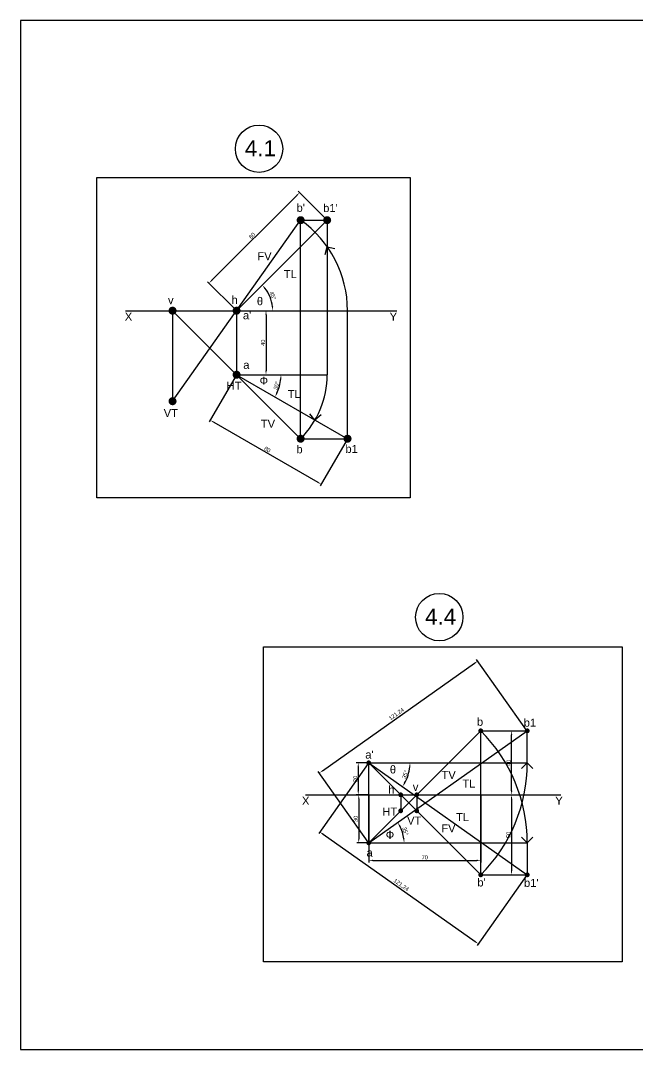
# Model space of a CAD drawing. Header units: millimetres. Extents: x 0 to 1082, y 0 to 643.
# Drawn here: x 0 to 385, y 0 to 643 of the extents above; entities that cross this region are included whole.
import ezdxf

# ---------------------------------------------------------------- set-up
doc = ezdxf.new("R2010")
doc.units = ezdxf.units.MM
doc.styles.get("Standard").update_dxf_attribs({"font": 'arial.ttf'})
doc.dimstyles.new('ISO-25', dxfattribs={"dimtxt": 2.5, "dimasz": 2.5, "dimexe": 1.25, "dimexo": 0.625, "dimtad": 1, "dimtxsty": 'Standard', "dimcen": 2.5, "dimclrd": 3, "dimclre": 3, "dimclrt": 3, "dimadec": 0, "dimazin": 0, "dimtfac": 1, "dimtmove": 0, "dimatfit": 3, "dimfxl": 1, "dimtfillclr": 3, "dimarcsym": 0})

# ---------------------------------------------------------------- blocks, each defined once
blk = doc.blocks.new('*D2')
at = {"color": 3, "lineweight": -2, "transparency": 16777216}
for p, q in [((119.45, 480.61), (172.48, 533.64)), ((191.03, 518.63), (173.37, 536.29)), ((134.46, 462.06), (116.8, 479.72))]:
    blk.add_line(p, q, dxfattribs=at)
at = {"color": 3, "transparency": 16777216}
for points in [[(172.19, 533.93), (172.78, 533.34), (174.25, 535.41)], [(119.15, 480.9), (119.74, 480.31), (117.68, 478.84)]]:
    blk.add_solid(points, dxfattribs=at)
at = {"layer": 'Defpoints', "color": 0, "transparency": 16777216}
for p in [(174.25, 535.41), (191.47, 518.19), (134.9, 461.62)]:
    blk.add_point(p, dxfattribs=at)
at = {"color": 3, "transparency": 16777216, "insert": (144.62, 508.47), "char_height": 2.5, "attachment_point": 5, "rotation": 45}
blk.add_mtext('80', dxfattribs=at)
blk = doc.blocks.new('*D3')
at = {"color": 3, "lineweight": -2, "transparency": 16777216}
for p, q in [((134.59, 421.08), (117.86, 392.11)), ((120.65, 391.94), (185.6, 354.44)), ((203.87, 381.08), (187.14, 352.11))]:
    blk.add_line(p, q, dxfattribs=at)
at = {"color": 3, "transparency": 16777216}
for points in [[(120.86, 392.3), (120.44, 391.58), (118.48, 393.19)], [(185.81, 354.8), (185.39, 354.08), (187.77, 353.19)]]:
    blk.add_solid(points, dxfattribs=at)
at = {"layer": 'Defpoints', "color": 0, "transparency": 16777216}
for p in [(134.9, 421.62), (204.18, 381.62), (187.77, 353.19)]:
    blk.add_point(p, dxfattribs=at)
at = {"color": 3, "transparency": 16777216, "insert": (154.08, 374.83), "char_height": 2.5, "attachment_point": 5, "rotation": 330}
blk.add_mtext('80', dxfattribs=at)
blk = doc.blocks.new('*D4')
at = {"color": 3, "lineweight": -2, "transparency": 16777216}
for p, q in [((135.52, 461.62), (154.52, 461.62)), ((153.27, 459.12), (153.27, 424.12)), ((135.52, 421.62), (154.52, 421.62))]:
    blk.add_line(p, q, dxfattribs=at)
at = {"color": 3, "transparency": 16777216}
for points in [[(152.85, 459.12), (153.68, 459.12), (153.27, 461.62)], [(152.85, 424.12), (153.68, 424.12), (153.27, 421.62)]]:
    blk.add_solid(points, dxfattribs=at)
at = {"layer": 'Defpoints', "color": 0, "transparency": 16777216}
for p in [(134.9, 461.62), (134.9, 421.62), (153.27, 421.62)]:
    blk.add_point(p, dxfattribs=at)
at = {"color": 3, "transparency": 16777216, "insert": (151.37, 441.62), "char_height": 2.5, "attachment_point": 5, "rotation": 90}
blk.add_mtext('40', dxfattribs=at)
blk = doc.blocks.new('*D6')
at = {"color": 3, "lineweight": -2, "transparency": 16777216}
blk.add_arc((134.9, 421.62), 27.71, 335.17173, 354.82827, dxfattribs=at)
at = {"color": 3, "transparency": 16777216}
for points in [[(162.08, 419.14), (162.91, 419.1), (162.61, 421.62)], [(160.41, 409.79), (159.67, 410.18), (158.89, 407.77)]]:
    blk.add_solid(points, dxfattribs=at)
at = {"layer": 'Defpoints', "color": 0, "transparency": 16777216}
for p in [(134.9, 421.62), (134.9, 421.62), (191.47, 421.62), (160.93, 412.14), (204.18, 381.62)]:
    blk.add_point(p, dxfattribs=at)
at = {"color": 3, "transparency": 16777216, "insert": (159.82, 414.94), "char_height": 2.5, "attachment_point": 5, "rotation": 75}
blk.add_mtext('30°', dxfattribs=at)
blk = doc.blocks.new('*D24')
at = {"color": 3, "lineweight": -2, "transparency": 16777216}
for p, q in [((188.6, 174.17), (283.51, 241.28)), ((316.04, 199.6), (284.83, 243.74)), ((217.05, 129.6), (185.84, 173.74))]:
    blk.add_line(p, q, dxfattribs=at)
at = {"color": 3, "transparency": 16777216}
for points in [[(283.27, 241.62), (283.75, 240.94), (285.55, 242.72)], [(188.36, 174.51), (188.84, 173.83), (186.56, 172.72)]]:
    blk.add_solid(points, dxfattribs=at)
at = {"layer": 'Defpoints', "color": 0, "transparency": 16777216}
for p in [(285.55, 242.72), (316.4, 199.09), (217.41, 129.09)]:
    blk.add_point(p, dxfattribs=at)
at = {"color": 3, "transparency": 16777216, "insert": (234.83, 209.46), "char_height": 2.5, "attachment_point": 5, "rotation": 35.26439}
blk.add_mtext('121,24', dxfattribs=at)
blk = doc.blocks.new('*D25')
at = {"color": 3, "lineweight": -2, "transparency": 16777216}
for p, q in [((217.05, 178.58), (186.17, 134.92)), ((188.94, 134.5), (283.85, 67.38)), ((316.04, 108.58), (285.17, 64.92))]:
    blk.add_line(p, q, dxfattribs=at)
at = {"color": 3, "transparency": 16777216}
for points in [[(189.18, 134.84), (188.69, 134.16), (186.89, 135.94)], [(284.09, 67.72), (283.61, 67.04), (285.89, 65.94)]]:
    blk.add_solid(points, dxfattribs=at)
at = {"layer": 'Defpoints', "color": 0, "transparency": 16777216}
for p in [(217.41, 179.09), (316.4, 109.09), (285.89, 65.94)]:
    blk.add_point(p, dxfattribs=at)
at = {"color": 3, "transparency": 16777216, "insert": (237.62, 102.68), "char_height": 2.5, "attachment_point": 5, "rotation": 324.73561}
blk.add_mtext('121,24', dxfattribs=at)
blk = doc.blocks.new('*D27')
at = {"color": 3, "lineweight": -2, "transparency": 16777216}
for p, q in [((216.78, 159.09), (209.95, 159.09)), ((211.2, 156.59), (211.2, 131.59)), ((216.78, 129.09), (209.95, 129.09))]:
    blk.add_line(p, q, dxfattribs=at)
at = {"color": 3, "transparency": 16777216}
for points in [[(210.78, 156.59), (211.62, 156.59), (211.2, 159.09)], [(210.78, 131.59), (211.62, 131.59), (211.2, 129.09)]]:
    blk.add_solid(points, dxfattribs=at)
at = {"layer": 'Defpoints', "color": 0, "transparency": 16777216}
for p in [(217.41, 159.09), (211.2, 129.09), (217.41, 129.09)]:
    blk.add_point(p, dxfattribs=at)
at = {"color": 3, "transparency": 16777216, "insert": (209.3, 144.09), "char_height": 2.5, "attachment_point": 5, "rotation": 90}
blk.add_mtext('30', dxfattribs=at)
blk = doc.blocks.new('*D28')
at = {"color": 3, "lineweight": -2, "transparency": 16777216}
for p, q in [((216.78, 179.09), (209.64, 179.09)), ((210.89, 176.59), (210.89, 161.59)), ((216.78, 159.09), (209.64, 159.09))]:
    blk.add_line(p, q, dxfattribs=at)
at = {"color": 3, "transparency": 16777216}
for points in [[(210.47, 176.59), (211.31, 176.59), (210.89, 179.09)], [(210.47, 161.59), (211.31, 161.59), (210.89, 159.09)]]:
    blk.add_solid(points, dxfattribs=at)
at = {"layer": 'Defpoints', "color": 0, "transparency": 16777216}
for p in [(217.41, 179.09), (210.89, 159.09), (217.41, 159.09)]:
    blk.add_point(p, dxfattribs=at)
at = {"color": 3, "transparency": 16777216, "insert": (208.99, 169.09), "char_height": 2.5, "attachment_point": 5, "rotation": 90}
blk.add_mtext('20', dxfattribs=at)
blk = doc.blocks.new('*D29')
at = {"color": 3, "lineweight": -2, "transparency": 16777216}
for p, q in [((288.03, 199.09), (307.92, 199.09)), ((306.67, 161.59), (306.67, 196.59)), ((288.03, 159.09), (307.92, 159.09))]:
    blk.add_line(p, q, dxfattribs=at)
at = {"color": 3, "transparency": 16777216}
for points in [[(306.26, 196.59), (307.09, 196.59), (306.67, 199.09)], [(306.26, 161.59), (307.09, 161.59), (306.67, 159.09)]]:
    blk.add_solid(points, dxfattribs=at)
at = {"layer": 'Defpoints', "color": 0, "transparency": 16777216}
for p in [(287.41, 199.09), (306.67, 199.09), (287.41, 159.09)]:
    blk.add_point(p, dxfattribs=at)
at = {"color": 3, "transparency": 16777216, "insert": (304.77, 179.09), "char_height": 2.5, "attachment_point": 5, "rotation": 90}
blk.add_mtext('40', dxfattribs=at)
blk = doc.blocks.new('*D30')
at = {"color": 3, "lineweight": -2, "transparency": 16777216}
for p, q in [((288.03, 159.09), (307.85, 159.09)), ((306.6, 156.59), (306.6, 111.59)), ((288.03, 109.09), (307.85, 109.09))]:
    blk.add_line(p, q, dxfattribs=at)
at = {"color": 3, "transparency": 16777216}
for points in [[(306.19, 156.59), (307.02, 156.59), (306.6, 159.09)], [(306.19, 111.59), (307.02, 111.59), (306.6, 109.09)]]:
    blk.add_solid(points, dxfattribs=at)
at = {"layer": 'Defpoints', "color": 0, "transparency": 16777216}
for p in [(287.41, 159.09), (287.41, 109.09), (306.6, 109.09)]:
    blk.add_point(p, dxfattribs=at)
at = {"color": 3, "transparency": 16777216, "insert": (304.7, 134.09), "char_height": 2.5, "attachment_point": 5, "rotation": 90}
blk.add_mtext('50', dxfattribs=at)
blk = doc.blocks.new('*D31')
at = {"color": 3, "lineweight": -2, "transparency": 16777216}
for p, q in [((217.41, 158.47), (217.41, 116.89)), ((287.41, 158.47), (287.41, 116.89)), ((219.91, 118.14), (284.91, 118.14))]:
    blk.add_line(p, q, dxfattribs=at)
at = {"color": 3, "transparency": 16777216}
for points in [[(219.91, 118.56), (219.91, 117.73), (217.41, 118.14)], [(284.91, 118.56), (284.91, 117.73), (287.41, 118.14)]]:
    blk.add_solid(points, dxfattribs=at)
at = {"layer": 'Defpoints', "color": 0, "transparency": 16777216}
for p in [(217.41, 159.09), (287.41, 159.09), (287.41, 118.14)]:
    blk.add_point(p, dxfattribs=at)
at = {"color": 3, "transparency": 16777216, "insert": (252.41, 120.04), "char_height": 2.5, "attachment_point": 5}
blk.add_mtext('70', dxfattribs=at)
blk = doc.blocks.new('*D32')
at = {"color": 3, "lineweight": -2, "transparency": 16777216}
blk.add_arc((217.41, 129.09), 22.08, 6.48982, 28.77457, dxfattribs=at)
at = {"color": 3, "transparency": 16777216}
for points in [[(236.41, 139.5), (237.12, 139.95), (235.44, 141.84)], [(239.77, 131.61), (238.94, 131.57), (239.49, 129.09)]]:
    blk.add_solid(points, dxfattribs=at)
at = {"layer": 'Defpoints', "color": 0, "transparency": 16777216}
for p in [(316.4, 199.09), (217.41, 129.09), (217.41, 129.09), (239.03, 133.59), (316.4, 129.09)]:
    blk.add_point(p, dxfattribs=at)
at = {"color": 3, "transparency": 16777216, "insert": (240.27, 136.36), "char_height": 2.5, "attachment_point": 5, "rotation": 287.63219}
blk.add_mtext('35°', dxfattribs=at)
blk = doc.blocks.new('*D33')
at = {"color": 3, "lineweight": -2, "transparency": 16777216}
blk.add_arc((217.41, 179.09), 25.78, 330.29432, 354.44129, dxfattribs=at)
at = {"color": 3, "transparency": 16777216}
for points in [[(242.65, 176.62), (243.48, 176.58), (243.19, 179.09)], [(240.15, 166.1), (239.45, 166.54), (238.46, 164.21)]]:
    blk.add_solid(points, dxfattribs=at)
at = {"layer": 'Defpoints', "color": 0, "transparency": 16777216}
for p in [(217.41, 179.09), (217.41, 179.09), (316.4, 179.09), (241.05, 168.81), (316.4, 109.09)]:
    blk.add_point(p, dxfattribs=at)
at = {"color": 3, "transparency": 16777216, "insert": (240.16, 171.86), "char_height": 2.5, "attachment_point": 5, "rotation": 72.36781}
blk.add_mtext('35°', dxfattribs=at)
blk = doc.blocks.new('*D47')
at = {"color": 3, "lineweight": -2, "transparency": 16777216}
blk.add_arc((134.9, 461.62), 22.6, 6.34219, 38.65781, dxfattribs=at)
at = {"color": 3, "transparency": 16777216}
for points in [[(152.23, 475.46), (152.86, 476.01), (150.88, 477.6)], [(157.77, 464.14), (156.94, 464.09), (157.5, 461.62)]]:
    blk.add_solid(points, dxfattribs=at)
at = {"layer": 'Defpoints', "color": 0, "transparency": 16777216}
for p in [(191.47, 518.19), (156.73, 467.47), (65.62, 461.62), (134.9, 461.62), (234.99, 461.62)]:
    blk.add_point(p, dxfattribs=at)
at = {"color": 3, "transparency": 16777216, "insert": (157.53, 470.99), "char_height": 2.5, "attachment_point": 5, "rotation": 292.5}
blk.add_mtext('45°', dxfattribs=at)

msp = doc.modelspace()

# ---------------------------------------------------------------- linework, layer by layer
at = {"color": 6}
for p, q in [((94.899, 405.05), (174.899, 518.187)), ((94.899, 461.619), (174.899, 381.619)), ((217.409, 129.095), (287.409, 199.095)), ((217.409, 179.095), (287.409, 109.095))]:
    msp.add_line(p, q, dxfattribs=at)
at = {"color": 2}
for p, q in [((134.899, 461.619), (191.468, 518.187)), ((134.899, 421.619), (204.182, 381.619)), ((217.409, 129.095), (316.404, 199.095)), ((217.409, 179.095), (316.404, 109.095))]:
    msp.add_line(p, q, dxfattribs=at)
for p, q in [((174.899, 518.187), (191.468, 518.187)), ((191.468, 518.187), (191.468, 421.619)), ((190.248, 496.77), (191.468, 501.619)), ((191.468, 501.619), (196.317, 500.399)), ((204.182, 381.619), (204.182, 461.619)), ((134.899, 421.619), (191.468, 421.619)), ((183.866, 393.316), (180.737, 397.215)), ((187.766, 396.446), (183.866, 393.316)), ((174.899, 381.619), (204.182, 381.619)), ((287.409, 199.095), (316.404, 199.095)), ((316.404, 179.095), (316.404, 199.095)), ((217.409, 179.095), (316.404, 179.095)), ((312.869, 175.559), (316.404, 179.095)), ((316.404, 179.095), (319.94, 175.559)), ((217.409, 129.095), (316.404, 129.095)), ((316.404, 129.095), (312.869, 132.63)), ((319.94, 132.63), (316.404, 129.095)), ((316.404, 129.095), (316.404, 109.095)), ((287.409, 109.095), (316.404, 109.095))]:
    msp.add_line(p, q)
at = {"color": 4}
for p, q in [((174.899, 381.619), (174.899, 518.187)), ((94.899, 461.619), (94.899, 405.05)), ((134.899, 461.619), (134.899, 421.619)), ((287.409, 109.095), (287.409, 199.095)), ((217.409, 129.095), (217.409, 179.095)), ((237.409, 159.095), (237.409, 149.095)), ((247.409, 159.095), (247.409, 149.095))]:
    msp.add_line(p, q, dxfattribs=at)
at = {"color": 1}
for p, q in [((65.617, 461.619), (234.988, 461.619)), ((177.945, 159.095), (337.388, 159.095))]:
    msp.add_line(p, q, dxfattribs=at)
for points in [[(0, 0), (1081.844, 0), (1081.844, 642.909), (0, 642.909)], [(47.616, 544.844), (243.325, 544.844), (243.325, 344.614), (47.616, 344.614)], [(151.713, 251.552), (375.726, 251.552), (375.726, 54.773), (151.713, 54.773)]]:
    msp.add_lwpolyline(points, close=True)
for points, const_width in [([(173.649, 518.187, 1), (176.149, 518.187, 1)], 2.5), ([(190.218, 518.187, 1), (192.718, 518.187, 1)], 2.5), ([(93.649, 461.619, 1), (96.149, 461.619, 1)], 2.5), ([(133.649, 461.619, 1), (136.149, 461.619, 1)], 2.5), ([(133.649, 421.619, 1), (136.149, 421.619, 1)], 2.5), ([(93.649, 405.05, 1), (96.149, 405.05, 1)], 2.5), ([(173.649, 381.619, 1), (176.149, 381.619, 1)], 2.5), ([(202.932, 381.619, 1), (205.432, 381.619, 1)], 2.5), ([(286.659, 199.095, 1), (288.159, 199.095, 1)], 1.5), ([(315.654, 199.095, 1), (317.154, 199.095, 1)], 1.5), ([(216.659, 179.095, 1), (218.159, 179.095, 1)], 1.5), ([(236.659, 159.095, 1), (238.159, 159.095, 1)], 1.5), ([(246.659, 159.095, 1), (248.159, 159.095, 1)], 1.5), ([(236.659, 149.095, 1), (238.159, 149.095, 1)], 1.5), ([(246.659, 149.095, 1), (248.159, 149.095, 1)], 1.5), ([(216.659, 129.095, 1), (218.159, 129.095, 1)], 1.5), ([(286.659, 109.095, 1), (288.159, 109.095, 1)], 1.5), ([(315.654, 109.095, 1), (317.154, 109.095, 1)], 1.5)]:
    msp.add_lwpolyline(points, format="xyb", close=True, dxfattribs=dict(const_width=const_width))
for centre in [(148.927, 562.792), (261.486, 270.131)]:
    msp.add_circle(centre, 14.799)
for centre, radius, start, end in [((134.899, 461.619), 69.282, 0, 54.73561), ((278.204, 381.619), 200, 156.063933, 156.780128), ((134.899, 421.619), 56.569, 315, 0), ((278.204, 381.619), 103.923, 179.660177, 180.600774), ((217.409, 129.095), 98.995, 0, 45), ((217.409, 179.095), 98.995, 315, 0)]:
    msp.add_arc(centre, radius, start, end)

# ---------------------------------------------------------------- texts
for s, height, p in [('4.1', 10, (140.048, 558.16)), ("b'", 5, (172.321, 523.426)), ("b1'", 5, (188.955, 523.273)), ('FV', 5, (147.855, 493.157)), ('TL', 5, (164.355, 481.971)), ('v', 5, (92.07, 465.678)), ('h', 5, (131.713, 465.891)), ('θ', 5, (147.56, 465.045)), ('X', 5, (65.065, 455.408)), ("a'", 5, (138.87, 456.253)), ('Y', 5, (230.46, 455.408)), ('a', 5, (139.073, 425.262)), ('Ф ', 5, (149.257, 415.348)), ('HT', 5, (128.617, 412.249)), ('TL', 5, (166.815, 407.061)), ('VT', 5, (89.377, 395.189)), ('TV', 5, (150.005, 388.488)), ('b', 5, (172.279, 372.516)), ('b1', 5, (202.869, 372.758)), ('4.4', 10, (252.607, 265.499)), ('b', 5, (284.978, 202.237)), ('b1', 5, (314.221, 201.691)), ("a'", 5, (215.266, 181.734)), ('θ', 5, (230.602, 172.426)), ('TV', 5, (262.856, 169.03)), ('TL', 5, (275.877, 163.63)), ('h', 5, (229.66, 159.782)), ('v', 5, (244.961, 161.536)), ('X', 5, (175.72, 152.884)), ('Y', 5, (333.925, 152.884)), ('HT', 5, (225.907, 146.148)), ('VT', 5, (241.391, 140.546)), ('TL', 5, (271.946, 142.644)), ('Ф', 5, (228.049, 131.623)), ('FV', 5, (262.733, 135.648)), ('a', 5, (216.038, 120.519)), ("b'", 5, (285.258, 101.819)), ("b1'", 5, (314.394, 101.59))]:
    msp.add_text(s, height=height).set_placement(p)

# ---------------------------------------------------------------- dimensions: what is measured, and where the dimension line sits
for p1, p2, distance, picture, middle in [((134.899, 461.619), (191.468, 518.187), 24.351, '*D2', (144.62, 508.466)), ((134.899, 421.619), (204.182, 381.619), -32.829, '*D3', (154.077, 374.834)), ((217.409, 129.095), (316.404, 199.095), 53.433, '*D24', (234.829, 209.459)), ((217.409, 179.095), (316.404, 109.095), -52.855, '*D25', (237.62, 102.676))]:
    dim = msp.add_aligned_dim(p1=p1, p2=p2, distance=distance, dimstyle='ISO-25')
    dim.commit()
    dim.dimension.update_dxf_attribs({"geometry": picture, "text_midpoint": middle})
for base, line1, line2, picture, middle in [((156.726, 467.467), ((65.617, 461.619), (234.988, 461.619)), ((134.899, 461.619), (191.468, 518.187)), '*D47', (157.528, 470.992)), ((160.935, 412.143), ((134.899, 421.619), (191.468, 421.619)), ((134.899, 421.619), (204.182, 381.619)), '*D6', (159.824, 414.94)), ((239.03, 133.593), ((217.409, 129.095), (316.404, 129.095)), ((217.409, 129.095), (316.404, 199.095)), '*D32', (240.268, 136.36)), ((241.048, 168.811), ((217.409, 179.095), (316.404, 109.095)), ((217.409, 179.095), (316.404, 179.095)), '*D33', (240.164, 171.862))]:
    dim = msp.add_angular_dim_2l(base=base, line1=line1, line2=line2, dimstyle='ISO-25')
    dim.commit()
    dim.dimension.update_dxf_attribs({"geometry": picture, "text_midpoint": middle})
for base, p1, p2, picture, middle in [((153.267, 421.619), (134.899, 461.619), (134.899, 421.619), '*D4', (151.366, 441.619)), ((306.675, 199.095), (287.409, 159.095), (287.409, 199.095), '*D29', (304.774, 179.095)), ((306.602, 109.095), (287.409, 159.095), (287.409, 109.095), '*D30', (304.701, 134.095))]:
    dim = msp.add_linear_dim(base=base, p1=p1, p2=p2, angle=90, dimstyle='ISO-25')
    dim.commit()
    dim.dimension.update_dxf_attribs({"geometry": picture, "text_midpoint": middle})
for base, p1, p2, picture, middle in [((210.89, 159.095), (217.409, 179.095), (217.409, 159.095), '*D28', (210.89, 169.095)), ((211.2, 129.095), (217.409, 159.095), (217.409, 129.095), '*D27', (211.2, 144.095))]:
    dim = msp.add_linear_dim(base=base, p1=p1, p2=p2, angle=90, dimstyle='ISO-25')
    dim.commit()
    dim.dimension.update_dxf_attribs({"geometry": picture, "text_midpoint": middle, "dimtype": 160})
dim = msp.add_linear_dim(base=(287.409, 118.143), p1=(217.409, 159.095), p2=(287.409, 159.095), dimstyle='ISO-25')
dim.commit()
dim.dimension.update_dxf_attribs({"geometry": '*D31', "text_midpoint": (252.409, 120.044)})

doc.saveas('drawing.dxf')
